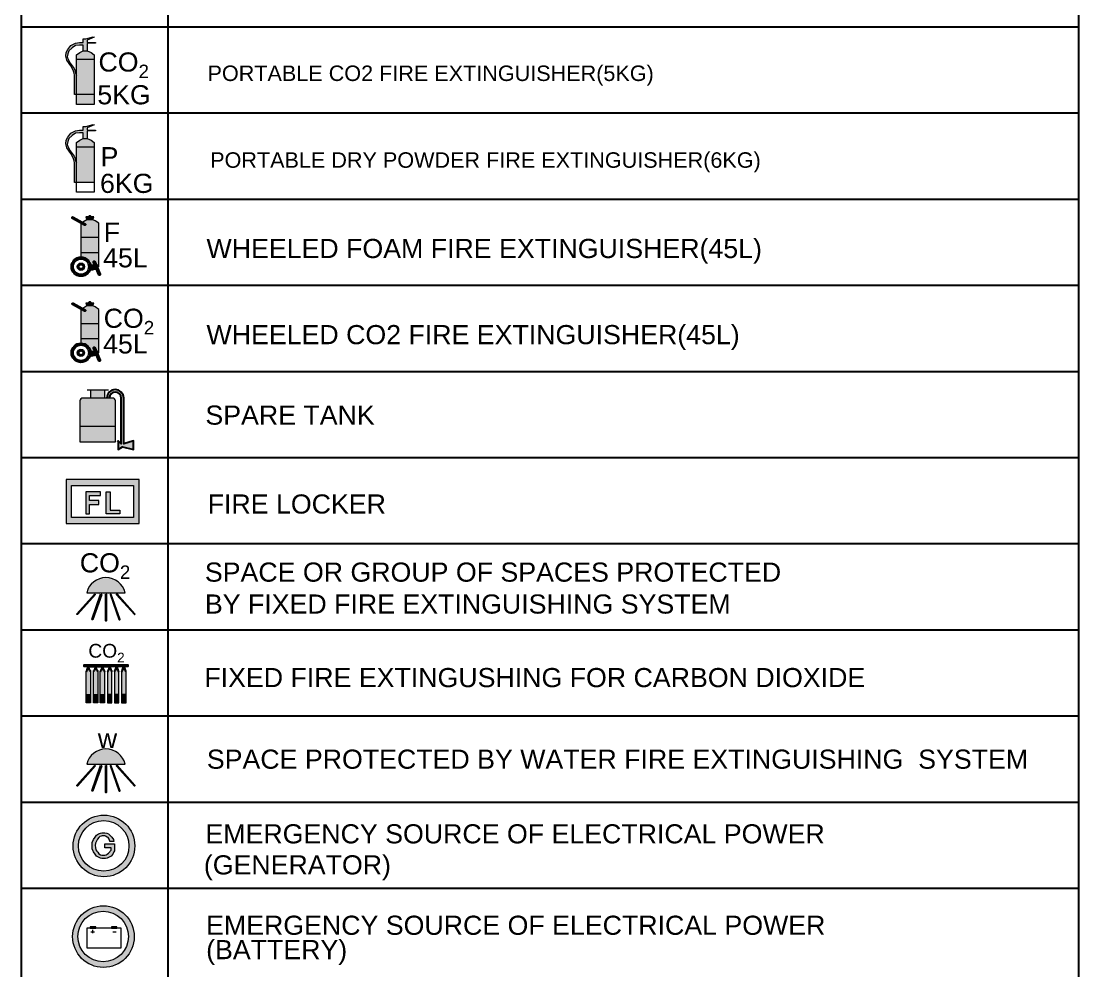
# Model space of a CAD drawing. Header units: millimetres. Extents: x 275 to 18701, y 84 to 132086.
# Drawn here: x 275 to 18701, y 82646 to 99185 of the extents above; entities that cross this region are included whole.
import ezdxf

# ---------------------------------------------------------------- set-up
doc = ezdxf.new("R2010")
doc.units = ezdxf.units.MM
doc.layers.add('PDF_Geometry', color=252, linetype='Continuous', true_color=0x696969)
doc.layers.add('PDF_Text', color=7, linetype='Continuous')
doc.styles.add('PDF Arial', font='arial.ttf')

# ---------------------------------------------------------------- blocks, each defined once
blk = doc.blocks.new('EMERG. BATTERY')
h = blk.add_hatch(color=1)
h.dxf.hatch_style = 1
h.paths.add_polyline_path([(537, 0, 1), (-537, 0, 1), (537, 0, 1)], is_closed=False)
h.paths.add_polyline_path([(435, 1, 1), (-444, 1, 1), (435, 1, 1)], is_closed=False, flags=16)
h.paths.add_polyline_path([(-233, 170), (-131, 170), (-131, 145), (141, 145), (141, 170), (233, 170), (233, 145), (309, 145), (309, -194), (-291, -194), (-291, 145), (-233, 145), (-233, 170)], is_closed=False, flags=0)
at = {"layer": 'PDF_Geometry', "color": 7, "lineweight": 9}
for points in [[(-291, -194), (309, -194), (309, 145), (-291, 145)], [(-233, 145), (-131, 145), (-131, 170), (-233, 170)], [(141, 145), (233, 145), (233, 170), (141, 170)]]:
    blk.add_lwpolyline(points, close=True, dxfattribs=at)
for points in [[(-217, 85), (-156, 85)], [(-183, 60), (-183, 119)], [(166, 85), (224, 85)]]:
    blk.add_lwpolyline(points, dxfattribs=at)
for centre, radius in [((0, 0), 537), ((-5, 1), 440)]:
    blk.add_circle(centre, radius, dxfattribs=at)
blk = doc.blocks.new('EMERGENCY GENERATOR')
h = blk.add_hatch(color=1)
h.dxf.hatch_style = 1
h.paths.add_polyline_path([(541, 0, 1), (-534, 0, 1), (541, 0, 1)], is_closed=False)
h.paths.add_polyline_path([(440, 0, 1), (-440, 0, 1), (440, 0, 1)], is_closed=False, flags=16)
h.paths.add_polyline_path([(76, 144), (60, 152), (33, 169), (17, 177), (-26, 177), (-44, 169), (-68, 161), (-84, 144), (-111, 118), (-127, 84), (-145, 50), (-152, 8), (-145, -26), (-136, -68), (-118, -93), (-102, -110), (-84, -136), (-59, -153), (-35, -161), (17, -161), (42, -153), (60, -144), (85, -127), (127, -76), (127, -34), (17, -34), (17, 34), (186, 34), (186, -85), (177, -102), (161, -144), (127, -178), (60, -212), (33, -220), (-35, -220), (-59, -212), (-127, -178), (-152, -144), (-179, -102), (-203, -51), (-203, 59), (-179, 110), (-152, 152), (-127, 186), (-93, 211), (-59, 220), (-35, 228), (17, 228), (51, 220), (85, 211), (109, 186), (143, 152), (170, 110), (177, 76), (109, 76), (109, 84), (94, 118), (76, 144)], is_closed=False, flags=0)
h = blk.add_hatch(color=7)
h.dxf.hatch_style = 1
h.paths.add_polyline_path([(-59, -212), (-35, -220), (33, -220), (60, -212), (127, -178), (161, -144), (177, -102), (186, -85), (186, 34), (17, 34), (17, -34), (127, -34), (127, -76), (85, -127), (60, -144), (42, -153), (17, -161), (-35, -161), (-59, -153), (-84, -136), (-102, -110), (-118, -93), (-136, -68), (-145, -26), (-152, 8), (-145, 50), (-127, 84), (-111, 118), (-84, 144), (-68, 161), (-44, 169), (-26, 177), (17, 177), (33, 169), (60, 152), (76, 144), (94, 118), (109, 84), (109, 76), (177, 76), (170, 110), (143, 152), (109, 186), (85, 211), (51, 220), (17, 228), (-35, 228), (-59, 220), (-93, 211), (-127, 186), (-152, 152), (-179, 110), (-203, 59), (-203, -51), (-179, -102), (-152, -144), (-127, -178), (-59, -212)], is_closed=False)
at = {"layer": 'PDF_Geometry', "color": 7, "lineweight": 9}
blk.add_lwpolyline([(94, 118), (76, 144), (60, 152), (33, 169), (17, 177), (-26, 177), (-44, 169), (-68, 161), (-84, 144), (-111, 118), (-127, 84), (-145, 50), (-152, 8), (-145, -26), (-136, -68), (-118, -93), (-102, -110), (-84, -136), (-59, -153), (-35, -161), (17, -161), (42, -153), (60, -144), (85, -127), (127, -76), (127, -34), (17, -34), (17, 34), (186, 34), (186, -85), (177, -102), (161, -144), (127, -178), (94, -195), (60, -212), (33, -220), (-35, -220), (-59, -212), (-93, -195), (-127, -178), (-152, -144), (-179, -102), (-203, -51), (-203, 59), (-179, 110), (-152, 152), (-127, 186), (-93, 211), (-59, 220), (-35, 228), (17, 228), (51, 220), (85, 211), (109, 186), (143, 152), (170, 110), (177, 76), (109, 76), (109, 84)], close=True, dxfattribs=at)
for centre, radius in [((4, 0), 537), ((0, 0), 440)]:
    blk.add_circle(centre, radius, dxfattribs=at)
blk = doc.blocks.new('FIXED WATER FIRE EXTINGUISHER')
h = blk.add_hatch(color=106)
h.dxf.hatch_style = 1
h.paths.add_polyline_path([(334, 0, 0.795045), (-334, 0), (334, 0)], is_closed=False)
h.paths.add_polyline_path([(-538, 1309), (455, 1309), (455, 425), (-538, 425)], flags=9)
h = blk.add_hatch(color=7)
h.dxf.hatch_style = 1
h.paths.add_polyline_path([(-504, -370), (-498, -375), (-187, -28), (-193, -23), (-504, -370)], is_closed=False)
h.paths.add_polyline_path([(-240, -464), (-233, -466), (-78, -27), (-86, -24), (-240, -464)], is_closed=False)
h.paths.add_polyline_path([(-4, -491), (4, -491), (4, -25), (-4, -25), (-4, -491)], is_closed=False)
h.paths.add_polyline_path([(78, -27), (233, -466), (240, -464), (86, -24), (78, -27)], is_closed=False)
h.paths.add_polyline_path([(187, -28), (498, -375), (504, -370), (193, -23), (187, -28)], is_closed=False)
for points in [[(-193, -23), (-187, -28), (-498, -375), (-504, -370)], [(-86, -24), (-78, -27), (-233, -466), (-240, -464)], [(-4, -25), (4, -25), (4, -491), (-4, -491)], [(86, -24), (78, -27), (233, -466), (240, -464)], [(193, -23), (187, -28), (498, -375), (504, -370)]]:
    blk.add_lwpolyline(points, close=True)
at = {"layer": 'PDF_Geometry', "color": 7, "lineweight": 9}
blk.add_lwpolyline([(-334, 0), (334, 0, 0.795045)], format="xyb", close=True, dxfattribs=at)
at = {"layer": 'PDF_Text', "lineweight": 9, "insert": (-141, 281), "char_height": 333.3, "attachment_point": 7, "style": 'PDF Arial'}
blk.add_mtext('\\A1;w', dxfattribs=at)
blk = doc.blocks.new('FIXED CO2')
h = blk.add_hatch(color=7)
h.dxf.hatch_style = 1
h.paths.add_polyline_path([(445, 0), (560, 0), (541, -61, -0.306505), (584, -61), (564, 0), (686, 0), (667, -61, -0.306505), (710, -61), (690, 0), (760, 0), (760, 25), (0, 25), (0, 0), (70, 0), (51, -61, -0.306505), (93, -61), (74, 0), (196, 0), (177, -61, -0.306505), (219, -61), (200, 0), (315, 0), (296, -61, -0.306505), (339, -61), (319, 0), (441, 0), (422, -61, -0.306505), (465, -61), (445, 0)], is_closed=False)
h = blk.add_hatch(color=1)
h.dxf.hatch_style = 1
h.paths.add_polyline_path([(110, -93, 1), (34, -93), (34, -491), (110, -491), (110, -93)], is_closed=False)
h = blk.add_hatch(color=1)
h.dxf.hatch_style = 1
h.paths.add_polyline_path([(236, -93, 1), (160, -93), (160, -491), (236, -491), (236, -93)], is_closed=False)
h = blk.add_hatch(color=1)
h.dxf.hatch_style = 1
h.paths.add_polyline_path([(355, -93, 1), (279, -93), (279, -491), (355, -491), (355, -93)], is_closed=False)
h = blk.add_hatch(color=1)
h.dxf.hatch_style = 1
h.paths.add_polyline_path([(405, -93, -1), (481, -93), (481, -491), (405, -491), (405, -93)], is_closed=False)
h = blk.add_hatch(color=1)
h.dxf.hatch_style = 1
h.paths.add_polyline_path([(524, -93, -1), (601, -93), (601, -491), (524, -491), (524, -93)], is_closed=False)
h = blk.add_hatch(color=1)
h.dxf.hatch_style = 1
h.paths.add_polyline_path([(650, -93, -1), (727, -93), (727, -491), (650, -491), (650, -93)], is_closed=False)
h = blk.add_hatch(color=8)
h.dxf.hatch_style = 1
h.paths.add_polyline_path([(34, -491), (34, -635), (110, -635), (110, -491), (34, -491)], is_closed=False)
h = blk.add_hatch(color=8)
h.dxf.hatch_style = 1
h.paths.add_polyline_path([(160, -491), (160, -635), (236, -635), (236, -491), (160, -491)], is_closed=False)
h = blk.add_hatch(color=8)
h.dxf.hatch_style = 1
h.paths.add_polyline_path([(279, -491), (279, -635), (355, -635), (355, -491), (279, -491)], is_closed=False)
h = blk.add_hatch(color=8)
h.dxf.hatch_style = 1
h.paths.add_polyline_path([(481, -491), (481, -635), (405, -635), (405, -491), (481, -491)], is_closed=False)
h = blk.add_hatch(color=8)
h.dxf.hatch_style = 1
h.paths.add_polyline_path([(601, -491), (601, -635), (524, -635), (524, -491), (601, -491)], is_closed=False)
h = blk.add_hatch(color=8)
h.dxf.hatch_style = 1
h.paths.add_polyline_path([(727, -491), (727, -635), (650, -635), (650, -491), (727, -491)], is_closed=False)
for points in [[(51, -61), (70, 0), (0, 0), (0, 25), (760, 25), (760, 0), (690, 0), (710, -61)], [(93, -61), (74, 0), (196, 0), (177, -61)], [(219, -61), (200, 0), (315, 0), (296, -61)], [(339, -61), (319, 0), (441, 0), (422, -61)], [(541, -61), (560, 0), (445, 0), (465, -61)], [(667, -61), (686, 0), (564, 0), (584, -61)]]:
    blk.add_lwpolyline(points)
for centre in [(72, -93), (198, -93), (317, -93), (443, -93), (562, -93), (688, -93)]:
    blk.add_arc(centre, 38.2, 0, 180)
at = {"layer": 'PDF_Geometry', "color": 7, "lineweight": 9}
for points in [[(34, -491), (34, -93)], [(110, -93), (110, -491)], [(160, -491), (160, -93)], [(236, -93), (236, -491)], [(279, -491), (279, -93)], [(355, -93), (355, -491)], [(405, -93), (405, -491)], [(481, -491), (481, -93)], [(524, -93), (524, -491)], [(601, -491), (601, -93)], [(650, -93), (650, -491)], [(727, -491), (727, -93)]]:
    blk.add_lwpolyline(points, dxfattribs=at)
for points in [[(110, -491), (110, -635), (34, -635), (34, -491)], [(236, -491), (236, -635), (160, -635), (160, -491)], [(355, -491), (355, -635), (279, -635), (279, -491)], [(405, -491), (405, -635), (481, -635), (481, -491)], [(524, -491), (524, -635), (601, -635), (601, -491)], [(650, -491), (650, -635), (727, -635), (727, -491)]]:
    blk.add_lwpolyline(points, close=True, dxfattribs=at)
at = {"layer": 'PDF_Text', "lineweight": 9, "insert": (71, 71), "char_height": 239.44, "attachment_point": 7, "style": 'PDF Arial'}
blk.add_mtext('\\A1;{\\H1x;CO}{\\H0.7x;\\S^ 2;}', dxfattribs=at)
blk = doc.blocks.new('SPACE PROTECTED BY CO2')
h = blk.add_hatch(color=8)
h.dxf.hatch_style = 1
h.paths.add_polyline_path([(334, 0, 0.795045), (-334, 0), (334, 0)], is_closed=False)
h = blk.add_hatch(color=7)
h.dxf.hatch_style = 1
h.paths.add_polyline_path([(-504, -370), (-498, -375), (-187, -28), (-193, -23), (-504, -370)], is_closed=False)
h.paths.add_polyline_path([(-240, -464), (-233, -466), (-78, -27), (-86, -24), (-240, -464)], is_closed=False)
h.paths.add_polyline_path([(-4, -491), (4, -491), (4, -25), (-4, -25), (-4, -491)], is_closed=False)
h.paths.add_polyline_path([(78, -27), (233, -466), (240, -464), (86, -24), (78, -27)], is_closed=False)
h.paths.add_polyline_path([(187, -28), (498, -375), (504, -370), (193, -23), (187, -28)], is_closed=False)
for points in [[(-193, -23), (-187, -28), (-498, -375), (-504, -370)], [(-86, -24), (-78, -27), (-233, -466), (-240, -464)], [(-4, -25), (4, -25), (4, -491), (-4, -491)], [(86, -24), (78, -27), (233, -466), (240, -464)], [(193, -23), (187, -28), (498, -375), (504, -370)]]:
    blk.add_lwpolyline(points, close=True)
at = {"layer": 'PDF_Geometry', "color": 7, "lineweight": 9}
blk.add_lwpolyline([(-334, 0), (334, 0, 0.795045)], format="xyb", close=True, dxfattribs=at)
at = {"layer": 'PDF_Text', "lineweight": 9, "insert": (-455, 242), "char_height": 333.35, "attachment_point": 7, "style": 'PDF Arial'}
blk.add_mtext('\\A1;CO{\\H0.7x;\\S^ 2;}', dxfattribs=at)
blk = doc.blocks.new('FIRE FIGHTER OUTFIT')
h = blk.add_hatch(color=1)
h.dxf.hatch_style = 1
h.paths.add_polyline_path([(1271, 0), (1271, 762), (0, 762), (0, 0), (1271, 0)], is_closed=False)
h.paths.add_polyline_path([(1170, 660), (1170, 101), (94, 101), (94, 660), (1170, 660)], is_closed=False, flags=16)
h.paths.add_polyline_path([(569, 330), (569, 398), (407, 398), (407, 483), (594, 483), (594, 550), (340, 550), (340, 169), (407, 169), (407, 330), (569, 330)], is_closed=False, flags=0)
h.paths.add_polyline_path([(763, 550), (695, 550), (695, 169), (933, 169), (933, 229), (763, 229), (763, 550)], is_closed=False, flags=0)
h.paths.add_polyline_path([(933, 229), (933, 169), (695, 169), (695, 550), (763, 550), (763, 229), (933, 229)], is_closed=False, flags=0)
h.paths.add_polyline_path([(340, 169), (340, 550), (594, 550), (594, 483), (407, 483), (407, 398), (569, 398), (569, 330), (407, 330), (407, 169), (340, 169)], is_closed=False, flags=0)
h = blk.add_hatch(color=1)
h.dxf.hatch_style = 1
h.paths.add_polyline_path([(569, 330), (569, 398), (407, 398), (407, 483), (594, 483), (594, 550), (340, 550), (340, 169), (407, 169), (407, 330), (569, 330)], is_closed=False)
h.paths.add_polyline_path([(763, 550), (695, 550), (695, 169), (933, 169), (933, 229), (763, 229), (763, 550)], is_closed=False)
at = {"layer": 'PDF_Geometry', "color": 1, "lineweight": 9}
for points in [[(0, 0), (1271, 0), (1271, 762), (0, 762)], [(0, 0), (1271, 0), (1271, 762), (0, 762)], [(94, 660), (1170, 660), (1170, 101), (94, 101)], [(94, 660), (1170, 660), (1170, 101), (94, 101)], [(407, 330), (569, 330), (569, 398), (407, 398), (407, 483), (594, 483), (594, 550), (340, 550), (340, 169), (407, 169)], [(407, 330), (569, 330), (569, 398), (407, 398), (407, 483), (594, 483), (594, 550), (340, 550), (340, 169), (407, 169)], [(763, 229), (933, 229), (933, 169), (695, 169), (695, 550), (763, 550)]]:
    blk.add_lwpolyline(points, close=True, dxfattribs=at)
blk = doc.blocks.new('FOAM SPARE TANK')
h = blk.add_hatch(color=1)
h.dxf.hatch_style = 1
h.paths.add_polyline_path([(50, 762, 0.414214), (0, 712), (0, 271), (619, 271), (619, 712, 0.414214), (569, 762), (50, 762)], is_closed=False)
h.paths.add_polyline_path([(193, 762), (432, 762), (432, 906), (193, 906), (193, 762)], is_closed=False)
h = blk.add_hatch(color=7)
h.dxf.hatch_style = 1
h.paths.add_polyline_path([(720, 762), (720, -34), (668, 17), (668, -135), (741, -85), (931, -135), (931, 17), (763, -34), (763, 762, 1), (469, 762), (511, 762, -1), (720, 762)], is_closed=False)
h = blk.add_hatch(color=50)
h.dxf.hatch_style = 1
h.paths.add_polyline_path([(619, 0), (619, 271), (0, 271), (0, 0), (619, 0)], is_closed=False)
for points in [[(668, 17), (668, -135), (741, -85), (931, -135), (931, 17), (763, -34), (763, 762, 1), (469, 762, -1)], [(668, 8), (668, 17), (720, -34), (720, 762, 1), (511, 762, -1)]]:
    blk.add_lwpolyline(points, format="xyb")
at = {"layer": 'PDF_Geometry', "color": 7, "lineweight": 9}
for p, q in [((569, 762), (50, 762)), ((0, 712), (0, 0)), ((0, 0), (619, 0))]:
    blk.add_line(p, q, dxfattribs=at)
for points in [[(126, 906), (499, 906)], [(193, 762), (193, 906)], [(432, 762), (432, 906)], [(0, 271), (619, 271)]]:
    blk.add_lwpolyline(points, dxfattribs=at)
blk.add_lwpolyline([(619, 8), (619, 0), (619, 712, 0.414214), (569, 762, -0.414214)], format="xyb", dxfattribs=at)
blk.add_arc((50, 712), 50, 90, 180, dxfattribs=at)
blk = doc.blocks.new('WHEELED EXTINGUISHER')
h = blk.add_hatch(color=7)
h.dxf.hatch_style = 1
h.paths.add_polyline_path([(309, -140, 1), (334, -130), (243, 90, 1), (218, 80), (309, -140)], is_closed=False)
h.paths.add_polyline_path([(61, 726, 1), (74, 749), (-133, 865, 1), (-146, 842), (61, 726)], is_closed=False)
h = blk.add_hatch(color=1)
h.dxf.hatch_style = 1
h.paths.add_polyline_path([(313, 757), (245, 800), (209, 817), (101, 817), (30, 774), (74, 749, -1), (61, 726), (5, 757), (-2, 757), (-2, 512), (313, 512), (313, 757)], is_closed=False)
h = blk.add_hatch(color=7)
h.dxf.hatch_style = 1
h.paths.add_polyline_path([(209, 817), (227, 867), (83, 867), (101, 817), (209, 817)], is_closed=False)
h.paths.add_polyline_path([(162, 893), (148, 893), (120, 867), (191, 867), (162, 893)], is_closed=False)
h = blk.add_hatch(color=50)
h.dxf.hatch_style = 1
h.paths.add_polyline_path([(-2, 249), (313, 249), (313, 512), (-2, 512), (-2, 249)], is_closed=False)
h = blk.add_hatch(color=1)
h.dxf.hatch_style = 1
h.paths.add_polyline_path([(-2, 249), (-2, 167, -0.37491), (165, 25), (241, 25), (218, 80, -1), (243, 90), (270, 25), (313, 25), (313, 249), (-2, 249)], is_closed=False)
h = blk.add_hatch(color=7)
h.dxf.hatch_style = 1
h.paths.add_polyline_path([(-2, 167, 1), (2, -167, 1), (-2, 167, 1)], is_closed=False)
h.paths.add_polyline_path([(137, 0, 1), (-137, 0, 1), (137, 0, 1)], is_closed=False, flags=16)
h.paths.add_polyline_path([(64, 0, 1), (-64, 0, 1), (64, 0, 1)], is_closed=False, flags=0)
h.paths.add_polyline_path([(39, 0, 1), (-39, 0, 1), (39, 0, 1)], is_closed=False, flags=0)
h.paths.add_polyline_path([(64, 0, 1), (-64, 0, 1), (64, 0, 1)], is_closed=False, flags=0)
h = blk.add_hatch(color=7)
h.dxf.hatch_style = 1
h.paths.add_polyline_path([(64, 0, 1), (-64, 0, 1), (64, 0, 1)], is_closed=False)
h.paths.add_polyline_path([(39, 0, 1), (-39, 0, 1), (39, 0, 1)], is_closed=False, flags=16)
h = blk.add_hatch(color=1)
h.dxf.hatch_style = 1
h.paths.add_polyline_path([(154, -63), (209, -55), (267, -39), (241, 25), (165, 25, -0.13579), (154, -63)], is_closed=False)
h.paths.add_polyline_path([(290, -25), (295, -22), (313, 4), (313, 25), (270, 25), (290, -25)], is_closed=False)
for p, q in [((165, 25), (241, 25)), ((270, 25), (313, 25))]:
    blk.add_line(p, q)
for points in [[(74, 749, -1), (61, 726), (-146, 842, -1), (-133, 865)], [(334, -130, -1), (309, -140), (218, 80, -1), (243, 90)]]:
    blk.add_lwpolyline(points, format="xyb", close=True)
for radius in [167, 137, 39.5]:
    blk.add_circle((0, 0), radius)
at = {"layer": 'PDF_Geometry', "color": 7, "lineweight": 9}
for points in [[(5, 757), (-2, 757), (-2, 167)], [(290, -25), (295, -22), (313, 4), (313, 757), (245, 800), (209, 817), (101, 817), (30, 774)], [(209, 817), (227, 867), (83, 867), (101, 817)], [(120, 867), (148, 893), (155, 893), (162, 893), (191, 867)], [(-2, 512), (313, 512)], [(-2, 249), (313, 249)], [(154, -63), (209, -55), (267, -39)]]:
    blk.add_lwpolyline(points, dxfattribs=at)
at = {"layer": 'PDF_Geometry', "color": 2, "lineweight": 9}
for points in [[(7, 512), (-2, 512)], [(313, 249), (304, 249)]]:
    blk.add_lwpolyline(points, dxfattribs=at)
at = {"layer": 'PDF_Geometry', "color": 7, "lineweight": 9}
blk.add_circle((0, 0), 63.6, dxfattribs=at)
at = {"layer": 'PDF_Text', "lineweight": 9, "attachment_point": 7, "style": 'PDF Arial'}
for s, insert, char_height in [('F', (396, 433), 333), ('45L', (386, -16), 333.3)]:
    blk.add_mtext(s, dxfattribs=dict(at, insert=insert, char_height=char_height))
blk = doc.blocks.new('PORTABLE POWDER EXTINGUISHER')
h = blk.add_hatch(color=7)
h.dxf.hatch_style = 1
h.paths.add_polyline_path([(0, 508), (-18, 542), (-27, 584), (-43, 627), (-76, 669), (-110, 720), (-146, 779), (-162, 830), (-153, 881), (-137, 932), (-76, 982), (-18, 1025), (49, 1033), (117, 1033), (117, 932), (184, 932), (184, 1058), (328, 1067), (328, 1076), (184, 1076), (184, 1118), (304, 1169), (286, 1177), (160, 1143), (117, 1143), (117, 1076), (49, 1076), (-18, 1067), (-103, 1025), (-153, 957), (-180, 906), (-187, 838), (-171, 771), (-128, 711), (-103, 669), (-70, 618), (-52, 576), (-43, 542), (-36, 508), (-36, 169), (0, 169), (0, 508)], is_closed=False)
h = blk.add_hatch(color=1)
h.dxf.hatch_style = 1
h.paths.add_polyline_path([(0, 788), (0, 169), (304, 169), (304, 788), (0, 788)], is_closed=False)
h.paths.add_polyline_path([(117, 932), (58, 906), (0, 864), (0, 788), (304, 788), (304, 864), (252, 906), (184, 932), (117, 932)], is_closed=False)
at = {"layer": 'PDF_Geometry', "color": 7, "lineweight": 9}
for points in [[(304, 169), (-36, 169), (-36, 508), (-43, 542), (-52, 576), (-70, 618), (-103, 669), (-128, 711), (-171, 771), (-187, 838), (-180, 906), (-153, 957), (-103, 1025), (-18, 1067), (49, 1076), (117, 1076), (117, 1143), (160, 1143), (286, 1177), (304, 1169), (184, 1118), (184, 1076), (328, 1076), (328, 1067), (184, 1058), (184, 932)], [(117, 932), (117, 1033), (49, 1033), (-18, 1025), (-76, 982), (-137, 932), (-153, 881), (-162, 830), (-146, 779), (-110, 720), (-76, 669), (-43, 627), (-27, 584), (-18, 542), (0, 508)], [(0, 788), (304, 788)]]:
    blk.add_lwpolyline(points, dxfattribs=at)
blk.add_lwpolyline([(304, 0), (0, 0), (0, 864), (58, 906), (117, 932), (184, 932), (252, 906), (304, 864)], close=True, dxfattribs=at)
at = {"layer": 'PDF_Geometry', "color": 1, "lineweight": 9}
blk.add_lwpolyline([(304, 169), (295, 169)], dxfattribs=at)
at = {"layer": 'PDF_Text', "lineweight": 9, "attachment_point": 7, "style": 'PDF Arial'}
for s, insert, char_height in [('P', (418, 449), 333), ('6KG', (408, -20), 333.3)]:
    blk.add_mtext(s, dxfattribs=dict(at, insert=insert, char_height=char_height))
blk = doc.blocks.new('PORTABLE CO2 EXTINGUISHER')
h = blk.add_hatch(color=7)
h.dxf.hatch_style = 1
h.paths.add_polyline_path([(0, 508), (-18, 542), (-27, 584), (-43, 627), (-76, 669), (-110, 720), (-146, 779), (-162, 830), (-153, 881), (-137, 932), (-76, 982), (-18, 1025), (49, 1033), (117, 1033), (117, 932), (184, 932), (184, 1058), (328, 1067), (328, 1076), (184, 1076), (184, 1118), (304, 1169), (286, 1177), (160, 1143), (117, 1143), (117, 1076), (49, 1076), (-18, 1067), (-103, 1025), (-153, 957), (-180, 906), (-187, 838), (-171, 771), (-128, 711), (-103, 669), (-70, 618), (-52, 576), (-43, 542), (-36, 508), (-36, 169), (0, 169), (0, 508)], is_closed=False)
h = blk.add_hatch(color=1)
h.dxf.hatch_style = 1
h.paths.add_polyline_path([(0, 788), (0, 169), (304, 169), (304, 788), (0, 788)], is_closed=False)
h.paths.add_polyline_path([(117, 932), (58, 906), (0, 864), (0, 788), (304, 788), (304, 864), (252, 906), (184, 932), (117, 932)], is_closed=False)
h = blk.add_hatch(color=8)
h.dxf.hatch_style = 1
h.paths.add_polyline_path([(0, 0), (304, 0), (304, 169), (0, 169), (0, 0)], is_closed=False)
at = {"layer": 'PDF_Geometry', "color": 7, "lineweight": 9}
for points in [[(304, 169), (-36, 169), (-36, 508), (-43, 542), (-52, 576), (-70, 618), (-103, 669), (-128, 711), (-171, 771), (-187, 838), (-180, 906), (-153, 957), (-103, 1025), (-18, 1067), (49, 1076), (117, 1076), (117, 1143), (160, 1143), (286, 1177), (304, 1169), (184, 1118), (184, 1076), (328, 1076), (328, 1067), (184, 1058), (184, 932)], [(117, 932), (117, 1033), (49, 1033), (-18, 1025), (-76, 982), (-137, 932), (-153, 881), (-162, 830), (-146, 779), (-110, 720), (-76, 669), (-43, 627), (-27, 584), (-18, 542), (0, 508)], [(0, 788), (304, 788)]]:
    blk.add_lwpolyline(points, dxfattribs=at)
blk.add_lwpolyline([(304, 0), (0, 0), (0, 864), (58, 906), (117, 932), (184, 932), (252, 906), (304, 864)], close=True, dxfattribs=at)
at = {"layer": 'PDF_Geometry', "color": 1, "lineweight": 9}
blk.add_lwpolyline([(304, 169), (295, 169)], dxfattribs=at)
at = {"layer": 'PDF_Text', "lineweight": 9, "attachment_point": 7, "style": 'PDF Arial'}
for s, insert, char_height in [('\\A1;CO{\\H0.7x;\\S^ 2;}', (381, 458), 333.35), ('5KG', (361, -4), 333.3)]:
    blk.add_mtext(s, dxfattribs=dict(at, insert=insert, char_height=char_height))
blk = doc.blocks.new('WHEELED EXTINGUISHER CO2')
h = blk.add_hatch(color=7)
h.dxf.hatch_style = 1
h.paths.add_polyline_path([(309, -140, 1), (334, -130), (243, 90, 1), (218, 80), (309, -140)], is_closed=False)
h.paths.add_polyline_path([(61, 726, 1), (74, 749), (-133, 865, 1), (-146, 842), (61, 726)], is_closed=False)
h = blk.add_hatch(color=1)
h.dxf.hatch_style = 1
h.paths.add_polyline_path([(313, 757), (245, 800), (209, 817), (101, 817), (30, 774), (74, 749, -1), (61, 726), (5, 757), (-2, 757), (-2, 512), (313, 512), (313, 757)], is_closed=False)
h = blk.add_hatch(color=7)
h.dxf.hatch_style = 1
h.paths.add_polyline_path([(209, 817), (227, 867), (83, 867), (101, 817), (209, 817)], is_closed=False)
h.paths.add_polyline_path([(162, 893), (148, 893), (120, 867), (191, 867), (162, 893)], is_closed=False)
h = blk.add_hatch(color=8)
h.dxf.hatch_style = 1
h.paths.add_polyline_path([(-2, 249), (313, 249), (313, 512), (-2, 512), (-2, 249)], is_closed=False)
h = blk.add_hatch(color=1)
h.dxf.hatch_style = 1
h.paths.add_polyline_path([(-2, 249), (-2, 167, -0.37491), (165, 25), (241, 25), (218, 80, -1), (243, 90), (270, 25), (313, 25), (313, 249), (-2, 249)], is_closed=False)
h = blk.add_hatch(color=7)
h.dxf.hatch_style = 1
h.paths.add_polyline_path([(-2, 167, 1), (2, -167, 1), (-2, 167, 1)], is_closed=False)
h.paths.add_polyline_path([(137, 0, 1), (-137, 0, 1), (137, 0, 1)], is_closed=False, flags=16)
h.paths.add_polyline_path([(64, 0, 1), (-64, 0, 1), (64, 0, 1)], is_closed=False, flags=0)
h.paths.add_polyline_path([(39, 0, 1), (-39, 0, 1), (39, 0, 1)], is_closed=False, flags=0)
h.paths.add_polyline_path([(64, 0, 1), (-64, 0, 1), (64, 0, 1)], is_closed=False, flags=0)
h = blk.add_hatch(color=7)
h.dxf.hatch_style = 1
h.paths.add_polyline_path([(64, 0, 1), (-64, 0, 1), (64, 0, 1)], is_closed=False)
h.paths.add_polyline_path([(39, 0, 1), (-39, 0, 1), (39, 0, 1)], is_closed=False, flags=16)
h = blk.add_hatch(color=1)
h.dxf.hatch_style = 1
h.paths.add_polyline_path([(154, -63), (209, -55), (267, -39), (241, 25), (165, 25, -0.13579), (154, -63)], is_closed=False)
h.paths.add_polyline_path([(290, -25), (295, -22), (313, 4), (313, 25), (270, 25), (290, -25)], is_closed=False)
for p, q in [((165, 25), (241, 25)), ((270, 25), (313, 25))]:
    blk.add_line(p, q)
for points in [[(74, 749, -1), (61, 726), (-146, 842, -1), (-133, 865)], [(334, -130, -1), (309, -140), (218, 80, -1), (243, 90)]]:
    blk.add_lwpolyline(points, format="xyb", close=True)
for radius in [167, 137, 39.5]:
    blk.add_circle((0, 0), radius)
at = {"layer": 'PDF_Geometry', "color": 7, "lineweight": 9}
for points in [[(5, 757), (-2, 757), (-2, 167)], [(290, -25), (295, -22), (313, 4), (313, 757), (245, 800), (209, 817), (101, 817), (30, 774)], [(209, 817), (227, 867), (83, 867), (101, 817)], [(120, 867), (148, 893), (155, 893), (162, 893), (191, 867)], [(-2, 512), (313, 512)], [(-2, 249), (313, 249)], [(154, -63), (209, -55), (267, -39)]]:
    blk.add_lwpolyline(points, dxfattribs=at)
at = {"layer": 'PDF_Geometry', "color": 2, "lineweight": 9}
for points in [[(7, 512), (-2, 512)], [(313, 249), (304, 249)]]:
    blk.add_lwpolyline(points, dxfattribs=at)
at = {"layer": 'PDF_Geometry', "color": 7, "lineweight": 9}
blk.add_circle((0, 0), 63.6, dxfattribs=at)
at = {"layer": 'PDF_Text', "lineweight": 9, "attachment_point": 7, "style": 'PDF Arial'}
for s, insert, char_height in [('\\A1;CO{\\H0.7x;\\S^ 2;}', (396, 322), 333.35), ('45L', (386, -16), 333.3)]:
    blk.add_mtext(s, dxfattribs=dict(at, insert=insert, char_height=char_height))

msp = doc.modelspace()

# ---------------------------------------------------------------- linework, layer by layer
for p, q in [((275, 132086), (275, 84)), ((2828, 132086), (2828, 84)), ((18701, 84), (18701, 132086)), ((275, 99086), (18701, 99086)), ((275, 97586), (18701, 97586)), ((275, 96086), (18701, 96086)), ((275, 94586), (18701, 94586)), ((275, 93086), (18701, 93086)), ((275, 91586), (18701, 91586)), ((275, 90086), (18701, 90086)), ((275, 88586), (18701, 88586)), ((275, 87086), (18701, 87086)), ((275, 85586), (18701, 85586)), ((275, 84086), (18701, 84086))]:
    msp.add_line(p, q)

# ---------------------------------------------------------------- block references
for name, p in [('PORTABLE CO2 EXTINGUISHER', (1241, 97736)), ('PORTABLE POWDER EXTINGUISHER', (1241, 96209)), ('WHEELED EXTINGUISHER', (1317, 94909)), ('WHEELED EXTINGUISHER CO2', (1317, 93409)), ('FOAM SPARE TANK', (1299, 91859)), ('FIRE FIGHTER OUTFIT', (1061, 90439)), ('SPACE PROTECTED BY CO2', (1752, 89230)), ('FIXED CO2', (1375, 87948)), ('FIXED WATER FIRE EXTINGUISHER', (1752, 86245)), ('EMERGENCY GENERATOR', (1714, 84822)), ('EMERG. BATTERY', (1709, 83243))]:
    msp.add_blockref(name, p)

# ---------------------------------------------------------------- texts
at = {"layer": 'PDF_Text', "lineweight": 9, "attachment_point": 7, "style": 'PDF Arial'}
for s, insert, char_height in [('PORTABLE CO2 FIRE EXTINGUISHER(5KG)', (3522, 98062), 269.25), ('PORTABLE DRY POWDER FIRE EXTINGUISHER(6KG)', (3568, 96551), 269.25), ('WHEELED FOAM FIRE EXTINGUISHER(45L)', (3504, 94959), 333.35), ('WHEELED CO2 FIRE EXTINGUISHER(45L)', (3504, 93459), 333.35), ('SPARE TANK', (3485, 92153), 333.3), ('FIRE LOCKER', (3525, 90605), 333.35), ('FIXED FIRE EXTINGUSHING FOR CARBON DIOXIDE', (3467, 87582), 333.35), ('EMERGENCY SOURCE OF ELECTRICAL POWER', (3486, 84861), 333.35), ('(GENERATOR)', (3458, 84225), 333.35), ('EMERGENCY SOURCE OF ELECTRICAL POWER', (3497, 83269), 333.35), ('(BATTERY)', (3498, 82749), 333.3)]:
    msp.add_mtext(s, dxfattribs=dict(at, insert=insert, char_height=char_height))
at = {"layer": 'PDF_Text', "lineweight": 9, "char_height": 333.35, "attachment_point": 7, "style": 'PDF Arial'}
for s, insert, width in [('SPACE OR GROUP OF SPACES PROTECTED BY FIXED FIRE EXTINGUISHING SYSTEM', (3476, 88863), 10551.97), ('SPACE PROTECTED BY WATER FIRE EXTINGUISHING  SYSTEM ', (3510, 86161), 15163.57)]:
    msp.add_mtext(s, dxfattribs=dict(at, insert=insert, width=width))

doc.saveas('drawing.dxf')
